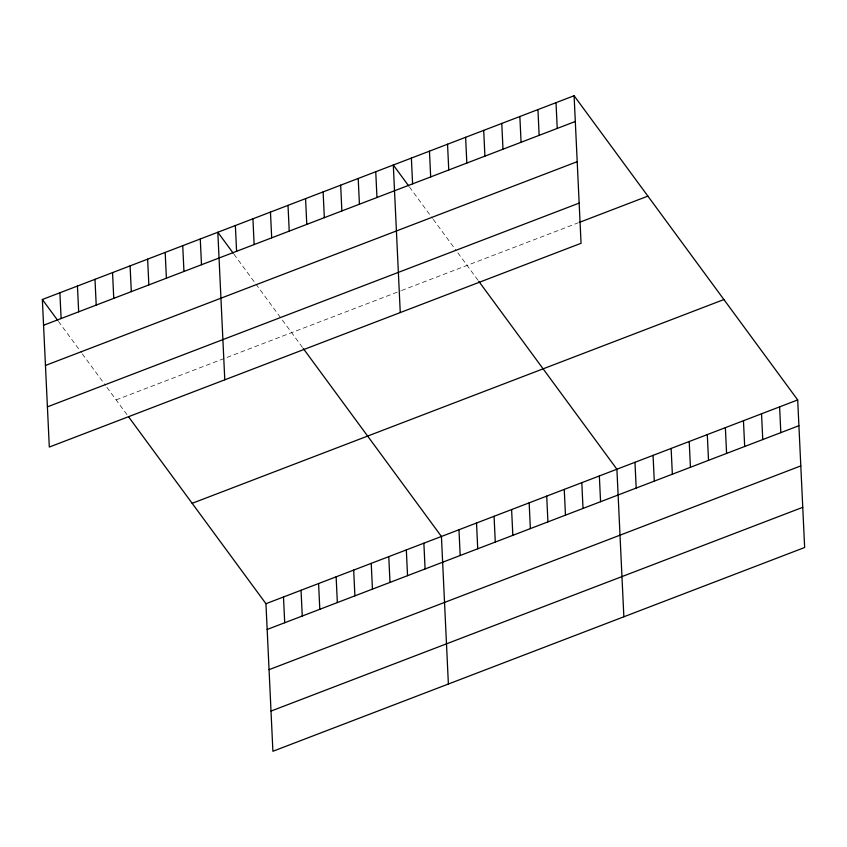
<?xml version="1.0" encoding="UTF-8"?>
<svg xmlns="http://www.w3.org/2000/svg" width="847" height="847" viewBox="0 0 847 847"><rect width="100%" height="100%" fill="white"/><g stroke="black" fill="none" stroke-linecap="round" stroke-linejoin="round"><path stroke-width="0.64" stroke-dasharray="4.24 3.18" d="M116.134 399.89L400.409 290.955M401.573 290.51L577.972 222.909M409.44 186.975L432.499 218.346M433.272 219.394L456.332 250.765M457.867 252.851L478.057 280.325M233.963 254.216L280.855 318.006M282.39 320.092L302.58 347.566M58.496 321.458L81.545 352.828M82.318 353.877L105.377 385.247M106.913 387.333L127.103 414.808"/><path stroke-width="1.27" d="M574.097 95.732L581.053 243.29L49.306 447.057L42.35 299.499L574.097 95.732L797.694 399.943L804.65 547.501L272.903 751.268L265.947 603.71L128.564 416.798M43.568 325.259L575.314 121.492M45.463 365.449L577.209 161.682M47.411 406.856L579.157 203.1M579.179 222.454L647.881 196.123M192.163 503.319L723.91 299.552M265.947 603.71L797.694 399.943M267.165 629.469L798.901 425.713M269.06 669.67L800.807 465.903M271.008 711.078L802.755 507.311M408.678 185.927L393.304 165.006L400.26 312.564M478.788 281.32L616.902 469.227L623.858 616.785M233.2 253.168L217.827 232.258L224.783 379.805M303.311 348.562L441.425 536.469L448.381 684.027M42.35 299.499L57.723 320.41M779.611 406.878L780.828 432.637M761.538 413.802L762.745 439.561M743.454 420.737L744.672 446.496M725.371 427.661L726.588 453.42M707.298 434.585L708.505 460.345M689.214 441.52L690.432 467.279M671.131 448.444L672.349 474.204M653.058 455.368L654.276 481.128M634.975 462.303L636.192 488.063M599.348 475.95L600.565 501.71M581.804 482.674L583.022 508.433M556.013 102.656L557.231 128.416M564.25 489.397L565.468 515.156M537.94 109.591L539.147 135.351M546.707 496.12L547.924 521.89M519.857 116.515L521.074 142.275M529.163 502.853L530.37 528.613M501.773 123.44L502.991 149.199M511.609 509.576L512.827 535.336M483.701 130.374L484.918 156.134M494.066 516.299L495.283 542.059M465.617 137.299L466.835 163.058M476.522 523.023L477.729 548.782M447.544 144.223L448.751 169.993M458.968 529.746L460.186 555.505M429.461 151.158L430.678 176.917M411.377 158.082L412.595 183.841M423.871 543.192L425.088 568.951M406.327 549.915L407.545 575.674M375.75 171.74L376.968 197.499M388.784 556.638L389.991 582.408M358.207 178.463L359.424 204.222M371.23 563.371L372.447 589.131M340.663 185.186L341.87 210.945M353.686 570.095L354.904 595.854M323.109 191.909L324.327 217.668M336.132 576.818L337.35 602.577M305.566 198.632L306.783 224.391M318.588 583.541L319.806 609.3M288.012 205.355L289.229 231.115M301.045 590.264L302.252 616.023M270.468 212.078L271.686 237.838M283.491 596.987L284.708 622.746M252.925 218.801L254.132 244.561M235.371 225.524L236.588 251.294M200.273 238.981L201.491 264.74M182.73 245.704L183.947 271.464M165.186 252.427L166.393 278.187M147.632 259.15L148.85 284.91M130.089 265.873L131.306 291.633M112.545 272.596L113.752 298.356M94.991 279.319L96.209 305.079M77.448 286.042L78.665 311.812M59.893 292.776L61.111 318.536"/></g></svg>
